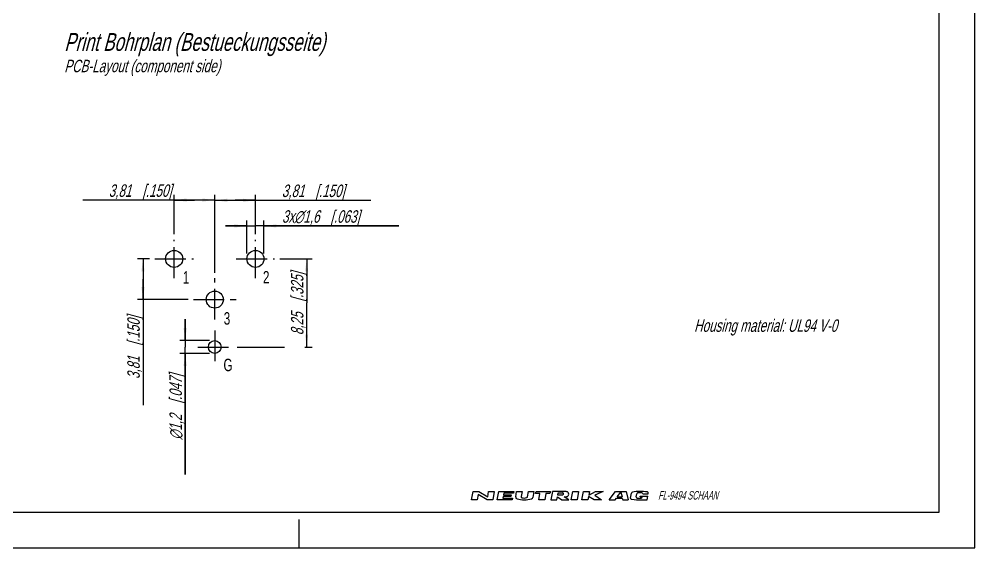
# Model space of a CAD drawing. Header units: millimetres. Extents: x 0 to 420, y 0 to 297.
# Drawn here: x 151.3 to 420, y 0 to 148.5 of the extents above; entities that cross this region are included whole.
import ezdxf

# ---------------------------------------------------------------- set-up
doc = ezdxf.new("R2010")
doc.units = ezdxf.units.MM
doc.header["$LTSCALE"] = 23.1
doc.linetypes.add('CENTER', pattern=[0.6, 0.375, -0.075, 0.075, -0.075])
doc.layers.get('0').update_dxf_attribs({"linetype": 'CONTINUOUS'})
doc.layers.add('DEFAULT_1', color=7, linetype='CENTER')
doc.layers.add('ZEICHNUNGSBEMASSUNGEN', color=7, linetype='CONTINUOUS')
doc.styles.get("Standard").update_dxf_attribs({"font": 'txt', "width": 0.7})
doc.styles.add('TEXTSTYLE_2', font='txt', dxfattribs={"width": 0.616207})
doc.styles.add('TEXTSTYLE_3', font='gdt', dxfattribs={"width": 0.7})
doc.dimstyles.new('DIMSTYLE_1', dxfattribs={"dimtxt": 3.5, "dimasz": 3.5, "dimexe": 0.18, "dimexo": 0.0625, "dimgap": 0.09, "dimtad": 1, "dimdec": 4, "dimdsep": 46, "dimtxsty": 'STANDARD', "dimblk": '_FILLED', "dimblk1": '_FILLED', "dimblk2": '_FILLED', "dimcen": 0.09, "dimclrt": 5, "dimadec": 0, "dimazin": 0, "dimtp": 0.2, "dimtm": 0.2, "dimtfac": 1, "dimtdec": 4, "dimtofl": 0, "dimtmove": 0, "dimatfit": 3, "dimldrblk": '_FILLED', "dimfxl": 1, "dimtolj": 1, "dimarcsym": 0})
doc.dimstyles.new('DIMSTYLE_2', dxfattribs={"dimtxt": 3.5, "dimasz": 3.5, "dimexe": 0.18, "dimexo": 0.0625, "dimgap": 0.09, "dimtad": 1, "dimdec": 4, "dimdsep": 46, "dimtxsty": 'STANDARD', "dimblk": '_FILLED', "dimblk1": '_FILLED', "dimblk2": '_FILLED', "dimcen": 0.09, "dimclrt": 5, "dimadec": 0, "dimazin": 0, "dimtp": 0.1, "dimtm": 0.1, "dimtfac": 1, "dimtdec": 4, "dimtofl": 0, "dimtmove": 0, "dimatfit": 3, "dimldrblk": '_FILLED', "dimfxl": 1, "dimtolj": 1, "dimarcsym": 0})

# ---------------------------------------------------------------- blocks, each defined once
blk = doc.blocks.new('_FILLED')
at = {"color": 0, "linetype": 'BYBLOCK'}
blk.add_solid([(0, 0), (-1, 0.125), (-1, -0.125)], dxfattribs=at)
blk = doc.blocks.new('*D4')
at = {"layer": 'ZEICHNUNGSBEMASSUNGEN', "color": 2, "linetype": 'CONTINUOUS'}
for p, q in [((197.94, 58.21), (197.94, 64.21)), ((197.94, 64.21), (197.94, 56.41)), ((204.77, 58.21), (196.44, 58.21)), ((204.77, 54.61), (196.44, 54.61)), ((197.94, 20.63), (197.94, 56.41)), ((197.94, 54.61), (197.94, 20.63))]:
    blk.add_line(p, q, dxfattribs=at)
at = {"layer": 'ZEICHNUNGSBEMASSUNGEN', "color": 2, "linetype": 'CONTINUOUS', "xscale": 3.5, "yscale": 3.5, "zscale": 3.5}
for p, rotation in [((197.94, 58.21), 270), ((197.94, 54.61), 90)]:
    blk.add_blockref('_FILLED', p, dxfattribs=dict(at, rotation=rotation))
at = {"layer": 'ZEICHNUNGSBEMASSUNGEN', "color": 5, "linetype": 'CONTINUOUS', "insert": (193.53, 48.8), "char_height": 3.5, "width": 28.1667, "attachment_point": 3, "rotation": 90, "line_spacing_factor": 0.9, "style": 'TEXTSTYLE_3'}
blk.add_mtext('\\Q15.0;{\\Fgdt;n}\\Ftxt;1,2{\\Ftxt.shx;\\W1.000000;\\H3.500000; }[.047]', dxfattribs=at)
blk = doc.blocks.new('*D5')
at = {"layer": 'ZEICHNUNGSBEMASSUNGEN', "color": 2, "linetype": 'CONTINUOUS'}
for p, q in [((224.61, 81.16), (233.61, 81.16)), ((232.11, 81.16), (232.11, 68.79)), ((232.11, 56.41), (232.11, 68.79)), ((212.58, 56.41), (225.88, 56.41)), ((231.61, 56.41), (233.61, 56.41))]:
    blk.add_line(p, q, dxfattribs=at)
at = {"layer": 'ZEICHNUNGSBEMASSUNGEN', "color": 2, "linetype": 'CONTINUOUS', "xscale": 3.5, "yscale": 3.5, "zscale": 3.5}
for p, rotation in [((232.11, 81.16), 90), ((232.11, 56.41), 270)]:
    blk.add_blockref('_FILLED', p, dxfattribs=dict(at, rotation=rotation))
at = {"layer": 'ZEICHNUNGSBEMASSUNGEN', "color": 5, "linetype": 'CONTINUOUS', "insert": (227.7, 68.59), "char_height": 3.5, "width": 26.25, "attachment_point": 2, "rotation": 90, "line_spacing_factor": 0.9}
blk.add_mtext('\\Q15.0;8,25{\\Ftxt.shx;\\W1.000000;\\H3.500000; }[.325]', dxfattribs=at)
blk = doc.blocks.new('*D6')
at = {"layer": 'ZEICHNUNGSBEMASSUNGEN', "color": 2, "linetype": 'CONTINUOUS'}
for p, q in [((187.95, 81.16), (184.59, 81.16)), ((186.09, 81.16), (186.09, 75.45)), ((186.09, 69.73), (186.09, 75.45)), ((186.09, 75.45), (186.09, 40.12)), ((198.75, 69.73), (184.59, 69.73))]:
    blk.add_line(p, q, dxfattribs=at)
at = {"layer": 'ZEICHNUNGSBEMASSUNGEN', "color": 2, "linetype": 'CONTINUOUS', "xscale": 3.5, "yscale": 3.5, "zscale": 3.5}
for p, rotation in [((186.09, 81.16), 90), ((186.09, 69.73), 270)]:
    blk.add_blockref('_FILLED', p, dxfattribs=dict(at, rotation=rotation))
at = {"layer": 'ZEICHNUNGSBEMASSUNGEN', "color": 5, "linetype": 'CONTINUOUS', "insert": (181.68, 65.12), "char_height": 3.5, "width": 25, "attachment_point": 3, "rotation": 90, "line_spacing_factor": 0.9}
blk.add_mtext('\\Q15.0;3,81{\\Ftxt.shx;\\W1.000000;\\H3.500000; }[.150]', dxfattribs=at)
blk = doc.blocks.new('*D7')
at = {"layer": 'ZEICHNUNGSBEMASSUNGEN', "color": 2, "linetype": 'CONTINUOUS'}
for p, q in [((200.56, 97.68), (169.14, 97.68)), ((194.85, 88.06), (194.85, 99.18)), ((194.85, 97.68), (200.56, 97.68)), ((206.28, 97.68), (200.56, 97.68)), ((206.28, 77.26), (206.28, 99.18))]:
    blk.add_line(p, q, dxfattribs=at)
at = {"layer": 'ZEICHNUNGSBEMASSUNGEN', "color": 2, "linetype": 'CONTINUOUS', "xscale": 3.5, "yscale": 3.5, "zscale": 3.5, "rotation": 180}
blk.add_blockref('_FILLED', (194.85, 97.68), dxfattribs=at)
at = {"layer": 'ZEICHNUNGSBEMASSUNGEN', "color": 2, "linetype": 'CONTINUOUS', "xscale": 3.5, "yscale": 3.5, "zscale": 3.5}
blk.add_blockref('_FILLED', (206.28, 97.68), dxfattribs=at)
at = {"layer": 'ZEICHNUNGSBEMASSUNGEN', "color": 5, "linetype": 'CONTINUOUS', "insert": (194.14, 102.09), "char_height": 3.5, "width": 25, "attachment_point": 3, "line_spacing_factor": 0.9}
blk.add_mtext('\\Q15.0;3,81{\\Ftxt.shx;\\W1.000000;\\H3.500000; }[.150]', dxfattribs=at)
blk = doc.blocks.new('*D8')
at = {"layer": 'ZEICHNUNGSBEMASSUNGEN', "color": 2, "linetype": 'CONTINUOUS'}
for p, q in [((206.28, 77.26), (206.28, 99.12)), ((206.28, 97.62), (211.99, 97.62)), ((217.71, 97.62), (211.99, 97.62)), ((211.99, 97.62), (250.12, 97.62)), ((217.71, 88.06), (217.71, 99.12))]:
    blk.add_line(p, q, dxfattribs=at)
at = {"layer": 'ZEICHNUNGSBEMASSUNGEN', "color": 2, "linetype": 'CONTINUOUS', "xscale": 3.5, "yscale": 3.5, "zscale": 3.5, "rotation": 180}
blk.add_blockref('_FILLED', (206.28, 97.62), dxfattribs=at)
at = {"layer": 'ZEICHNUNGSBEMASSUNGEN', "color": 2, "linetype": 'CONTINUOUS', "xscale": 3.5, "yscale": 3.5, "zscale": 3.5}
blk.add_blockref('_FILLED', (217.71, 97.62), dxfattribs=at)
at = {"layer": 'ZEICHNUNGSBEMASSUNGEN', "color": 5, "linetype": 'CONTINUOUS', "insert": (225.12, 102.03), "char_height": 3.5, "width": 25, "attachment_point": 1, "line_spacing_factor": 0.9}
blk.add_mtext('\\Q15.0;3,81{\\Ftxt.shx;\\W1.000000;\\H3.500000; }[.150]', dxfattribs=at)
blk = doc.blocks.new('*D9')
at = {"layer": 'ZEICHNUNGSBEMASSUNGEN', "color": 2, "linetype": 'CONTINUOUS'}
for p, q in [((215.31, 82.66), (215.31, 91.91)), ((220.11, 82.66), (220.11, 91.91)), ((215.31, 90.41), (209.31, 90.41)), ((209.31, 90.41), (217.71, 90.41)), ((258.07, 90.41), (217.71, 90.41)), ((220.11, 90.41), (258.07, 90.41))]:
    blk.add_line(p, q, dxfattribs=at)
at = {"layer": 'ZEICHNUNGSBEMASSUNGEN', "color": 2, "linetype": 'CONTINUOUS', "xscale": 3.5, "yscale": 3.5, "zscale": 3.5}
blk.add_blockref('_FILLED', (215.31, 90.41), dxfattribs=at)
at = {"layer": 'ZEICHNUNGSBEMASSUNGEN', "color": 2, "linetype": 'CONTINUOUS', "xscale": 3.5, "yscale": 3.5, "zscale": 3.5, "rotation": 180}
blk.add_blockref('_FILLED', (220.11, 90.41), dxfattribs=at)
at = {"layer": 'ZEICHNUNGSBEMASSUNGEN', "color": 5, "linetype": 'CONTINUOUS', "insert": (225.16, 94.82), "char_height": 3.5, "width": 32.9167, "attachment_point": 1, "line_spacing_factor": 0.9}
blk.add_mtext('\\Q15.0;3x\\Fgdt;{\\Fgdt;n}\\Ftxt;1,6{\\Ftxt.shx;\\W1.000000;\\H3.500000; }[.063]', dxfattribs=at)

msp = doc.modelspace()

# ---------------------------------------------------------------- linework, layer by layer
at = {"color": 7, "linetype": 'CONTINUOUS'}
for p, q in [((420, 0), (420, 297)), ((410, 10), (410, 287)), ((12.5, 10), (410, 10)), ((230, 0), (230, 8)), ((0, 0), (420, 0))]:
    msp.add_line(p, q, dxfattribs=at)
at = {"color": 2, "linetype": 'CONTINUOUS'}
for p, q in [((278.49964, 13.50011), (278.91355, 15.84748)), ((280.0925, 13.50011), (278.49964, 13.50011)), ((278.91355, 15.84748), (280.5064, 15.84748)), ((280.35858, 15.00913), (280.0925, 13.50011)), ((282.85903, 13.50011), (280.35858, 15.00913)), ((280.5064, 15.84748), (283.00685, 14.33846)), ((284.45189, 13.50011), (282.85903, 13.50011)), ((283.00685, 14.33846), (283.27294, 15.84748)), ((283.27294, 15.84748), (284.86579, 15.84748)), ((284.86579, 15.84748), (284.45189, 13.50011)), ((285.7094, 13.50011), (286.12331, 15.84748)), ((289.90112, 13.50011), (285.7094, 13.50011)), ((286.12331, 15.84748), (290.31503, 15.84748)), ((287.38103, 14.42229), (287.30712, 14.00312)), ((287.30712, 14.00312), (289.98982, 14.00312)), ((289.56072, 14.42229), (287.38103, 14.42229)), ((287.54363, 15.34447), (287.46972, 14.9253)), ((287.46972, 14.9253), (289.64942, 14.9253)), ((290.22633, 15.34447), (287.54363, 15.34447)), ((289.64942, 14.9253), (289.56072, 14.42229)), ((289.98982, 14.00312), (289.90112, 13.50011)), ((290.31503, 15.84748), (290.22633, 15.34447)), ((290.88355, 14.31726), (291.15337, 15.84748)), ((291.15337, 15.84748), (292.66239, 15.84748)), ((292.66239, 15.84748), (292.41657, 14.45333)), ((294.24696, 14.37415), (294.50675, 15.84748)), ((294.50675, 15.84748), (296.01577, 15.84748)), ((296.01577, 15.84748), (295.71918, 14.16545)), ((296.49913, 15.26064), (296.60261, 15.84748)), ((297.67282, 15.26064), (296.49913, 15.26064)), ((296.60261, 15.84748), (300.62666, 15.84748)), ((297.36239, 13.50011), (297.67282, 15.26064)), ((299.03908, 13.50011), (297.36239, 13.50011)), ((299.3495, 15.26064), (299.03908, 13.50011)), ((300.52319, 15.26064), (299.3495, 15.26064)), ((300.62666, 15.84748), (300.52319, 15.26064)), ((301.2135, 15.84748), (300.7996, 13.50011)), ((300.7996, 13.50011), (302.47629, 13.50011)), ((304.31538, 15.84748), (301.2135, 15.84748)), ((302.47629, 13.50011), (302.62411, 14.33846)), ((302.62411, 14.33846), (303.90147, 13.50011)), ((302.7128, 14.84146), (302.81628, 15.42831)), ((303.77397, 14.84146), (302.7128, 14.84146)), ((302.81628, 15.42831), (304.07039, 15.42831)), ((303.90147, 13.50011), (305.82967, 13.50011)), ((305.82967, 13.50011), (304.5523, 14.33846)), ((306.50034, 13.50011), (306.91424, 15.84748)), ((308.17703, 13.50011), (306.50034, 13.50011)), ((306.91424, 15.84748), (308.59093, 15.84748)), ((308.59093, 15.84748), (308.17703, 13.50011)), ((309.51838, 13.50011), (309.93228, 15.84748)), ((311.19507, 13.50011), (309.51838, 13.50011)), ((309.93228, 15.84748), (311.60897, 15.84748)), ((311.35767, 14.42229), (311.19507, 13.50011)), ((312.95559, 13.50011), (311.35767, 14.42229)), ((311.60897, 15.84748), (311.4168, 14.75763)), ((311.4168, 14.75763), (313.35231, 15.84748)), ((315.05145, 13.50011), (312.95559, 13.50011)), ((315.46536, 15.84748), (313.16014, 14.75763)), ((313.16014, 14.75763), (315.05145, 13.50011)), ((313.35231, 15.84748), (315.46536, 15.84748)), ((317.19767, 13.50011), (318.9582, 15.84748)), ((317.19767, 13.50011), (318.83251, 13.50011)), ((318.83251, 13.50011), (319.18366, 13.96832)), ((318.9582, 15.84748), (321.91636, 15.84748)), ((319.18366, 13.96832), (320.86686, 13.96832)), ((319.45666, 14.33231), (320.44606, 15.65152)), ((319.45666, 14.33231), (320.77586, 14.33231)), ((320.44606, 15.65152), (320.77586, 14.33231)), ((320.86686, 13.96832), (320.98391, 13.50011)), ((320.98391, 13.50011), (322.5032, 13.50011)), ((321.91636, 15.84748), (322.5032, 13.50011)), ((323.19698, 13.99852), (323.44525, 15.4065)), ((324.76839, 14.31977), (324.92435, 15.20425)), ((325.86085, 14.34838), (325.89916, 14.56562)), ((325.86085, 14.34838), (326.46676, 14.34838)), ((325.89916, 14.56562), (328.01983, 14.56562)), ((326.31718, 13.50011), (326.32207, 13.5278)), ((326.31718, 13.50011), (327.83195, 13.50011)), ((326.4477, 14.24029), (326.46676, 14.34838)), ((326.59763, 15.21191), (328.13378, 15.21191)), ((327.83195, 13.50011), (328.01983, 14.56562)), ((328.13378, 15.21191), (328.15881, 15.35384))]:
    msp.add_line(p, q, dxfattribs=at)
at = {"color": 7, "linetype": 'CONTINUOUS'}
for centre, radius in [((194.84682, 81.16006), 2.4), ((217.70682, 81.16006), 2.4), ((206.26954, 69.73006), 2.4), ((206.26771, 56.41006), 1.8)]:
    msp.add_circle(centre, radius, dxfattribs=at)
at = {"color": 2, "linetype": 'CONTINUOUS'}
for centre, radius, start, end in [((291.37892, 14.22991), 0.50301, 170, 256.2209108), ((293.25587, 21.88356), 8.38344, 256.2209108, 284.4612688), ((292.74681, 14.3951), 0.33534, 170, 257.3877507), ((293.25936, 16.68582), 2.6827, 257.3877507, 286.2626489), ((293.91672, 14.43238), 0.33534, 286.2626489, 350), ((295.22382, 14.2528), 0.50301, 284.4612688, 350), ((303.77127, 15.61951), 0.77805, 270.1987234, 285.1919235), ((303.77397, 15.6195), 0.77734, 285, 298.8638533), ((304.02796, 14.90716), 0.52287, 74.2117657, 85.3454741), ((303.89681, 15.39665), 0.52287, 298.8638533, 315.7882343), ((304.07731, 15.08168), 0.3415, 49.8060319, 74.2117657), ((304.0268, 15.27018), 0.3415, 315.7882343, 340.1939681), ((304.18763, 15.21226), 0.17057, 340.1939681, 49.8060319), ((304.47982, 3.66593), 12.18266, 88.0677144, 90.7734175), ((303.14969, 132.19496), 117.86484, 270.6818442, 270.8360088), ((304.85071, 15.65923), 1.31671, 270.8139812, 287.3320316), ((304.85071, 14.52556), 1.31671, 72.6679684, 88.2637227), ((304.93753, 14.80378), 1.02525, 53.0047286, 72.6679684), ((304.93753, 15.38101), 1.02525, 287.3320316, 306.9952714), ((305.07051, 14.98028), 0.80426, 28.8008671, 53.0047286), ((305.07051, 15.20451), 0.80426, 306.9952714, 331.1991329), ((305.27444, 15.0924), 0.57155, 331.1991329, 28.8008671), ((323.49533, 13.94592), 0.30295, 170, 261.4614733), ((323.7436, 15.35389), 0.30295, 99.8027899, 170), ((325.43392, 26.8579), 13.35966, 261.4614733, 273.8118151), ((325.9666, 2.48782), 13.35966, 81.6598953, 99.8027899), ((325.06674, 14.26717), 0.30295, 170, 261.5304678), ((325.2227, 15.15164), 0.30295, 99.7818252, 170), ((325.53379, 17.40366), 3.47403, 261.5304678, 281.1930684), ((325.76146, 12.02666), 3.47403, 80.2083391, 99.7818252), ((326.14935, 14.2929), 0.30295, 281.1930684, 350), ((326.30075, 15.15155), 0.30295, 11.493425, 80.2083391), ((327.86046, 15.40644), 0.30295, 350, 81.6598953)]:
    msp.add_arc(centre, radius, start, end, dxfattribs=at)
at = {"layer": 'DEFAULT_1', "color": 2, "linetype": 'CENTER'}
for p, q in [((194.84682, 75.76006), (194.84682, 86.56006)), ((217.70682, 75.76006), (217.70682, 86.56006)), ((189.44682, 81.16006), (200.24682, 81.16006)), ((212.30682, 81.16006), (223.10682, 81.16006)), ((206.27682, 64.12006), (206.27682, 75.76006)), ((200.24682, 69.73006), (212.30682, 69.73006)), ((206.27682, 61.09006), (206.27682, 51.61006)), ((201.47682, 56.41006), (211.07682, 56.41006))]:
    msp.add_line(p, q, dxfattribs=at)

# ---------------------------------------------------------------- texts
at = {"color": 5, "linetype": 'CONTINUOUS', "attachment_point": 1, "line_spacing_factor": 0.9}
for s, insert, char_height, width in [('\\Q15.0;Print Bohrplan (Bestueckungsseite)\\P\\H3.5;PCB-Layout (component side)', (163.96366, 144.58586), 5, 114.1666667), ('1', (197.29451, 77.72667), 3.5, 2), ('2', (219.81563, 77.75301), 3.5, 2.75), ('3', (208.79778, 66.19705), 3.5, 2.5), ('\\Q15.0;Housing material: UL94 V-0', (341.04428, 64.17632), 3.5, 63.8333333), ('G', (208.71876, 53.12464), 3.5, 2.75)]:
    msp.add_mtext(s, dxfattribs=dict(at, insert=insert, char_height=char_height, width=width))
at = {"color": 4, "linetype": 'CONTINUOUS', "insert": (330.91413, 15.97805), "char_height": 2.4236218, "width": 26.4290189, "attachment_point": 1, "line_spacing_factor": 0.9, "style": 'TEXTSTYLE_2'}
msp.add_mtext('\\Q15.0;FL-9494 SCHAAN', dxfattribs=at)

# ---------------------------------------------------------------- dimensions: what is measured, and where the dimension line sits
at = {"layer": 'ZEICHNUNGSBEMASSUNGEN', "color": 2, "linetype": 'CONTINUOUS'}
for base, p1, p2, angle, dimstyle, picture, middle in [((194.84682, 97.68199), (206.27682, 77.26006), (194.84682, 88.06006), 180, 'DIMSTYLE_2', '*D7', (176.26693, 100.33785)), ((186.08926, 69.73006), (187.94682, 81.16006), (198.74682, 69.73006), 270, 'DIMSTYLE_2', '*D6', (185.84179, 47.81614)), ((232.10949, 56.41006), (224.60682, 81.16006), (212.57682, 56.41006), 270, 'DIMSTYLE_1', '*D5', (230.74184, 66.01641))]:
    dim = msp.add_linear_dim(base=base, p1=p1, p2=p2, angle=angle, dimstyle=dimstyle, dxfattribs=at)
    dim.commit()
    dim.dimension.update_dxf_attribs({"geometry": picture, "text_midpoint": middle, "dimtype": 160})
dim = msp.add_linear_dim(base=(217.70682, 97.62084), p1=(206.27682, 77.26006), p2=(217.70682, 88.06006), dimstyle='DIMSTYLE_2', dxfattribs=at)
dim.commit()
dim.dimension.update_dxf_attribs({"geometry": '*D8', "text_midpoint": (237.61553, 100.27671), "dimtype": 160})
for base, p1, p2, angle, text, picture, middle in [((215.30682, 90.41098), (220.10682, 82.66006), (215.30682, 82.66006), 180, '3x%%c<>', '*D9', (241.61531, 93.06685)), ((197.94007, 54.61006), (204.76771, 58.21006), (204.76771, 54.61006), 270, '%%c<>', '*D4', (197.91663, 31.95971))]:
    dim = msp.add_linear_dim(base=base, p1=p1, p2=p2, angle=angle, text=text, dimstyle='DIMSTYLE_2', dxfattribs=at)
    dim.commit()
    dim.dimension.update_dxf_attribs({"geometry": picture, "text_midpoint": middle, "dimtype": 160})

doc.saveas('drawing.dxf')
